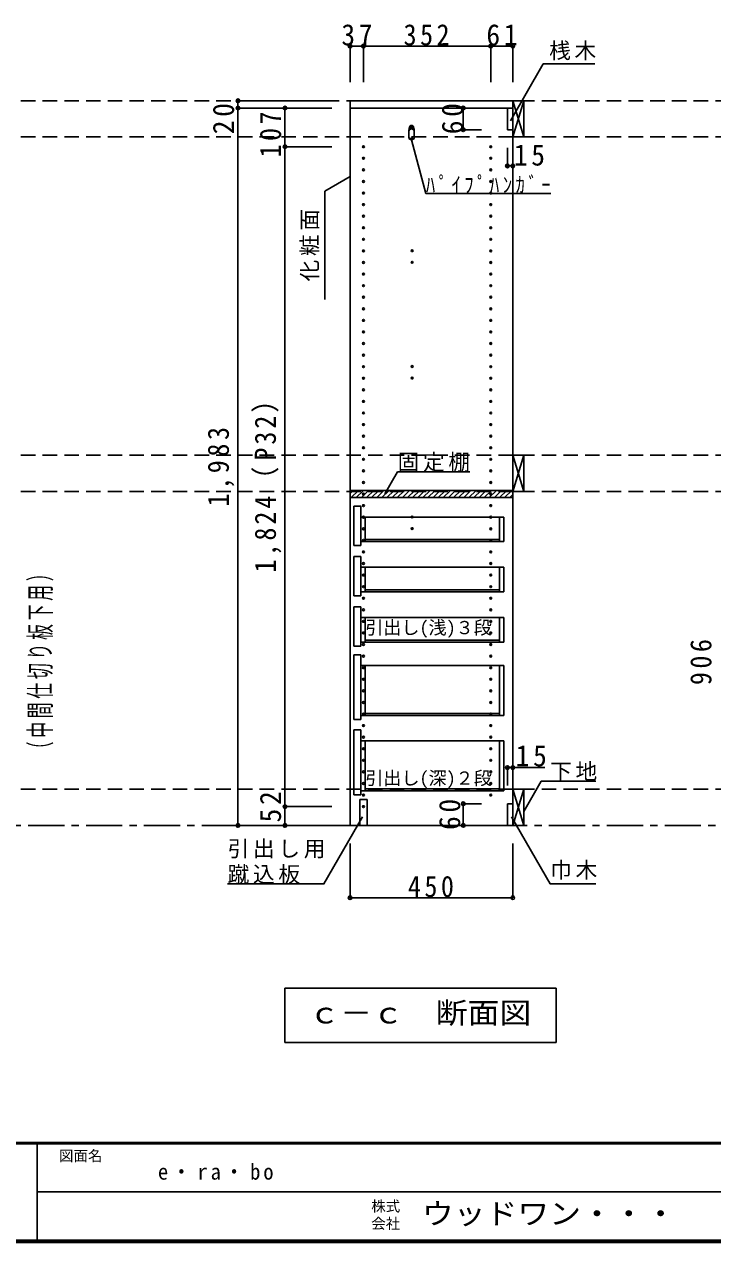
# Model space of a CAD drawing. Units: millimetres at full size, sheet at 1:20. Extents: x -8210 to 8210, y -5841 to 5773.
# Drawn here: x 4274 to 6177, y 187 to 3554 of the extents above; entities that cross this region are included whole.
import ezdxf
from ezdxf.enums import TextEntityAlignment as Align

# ---------------------------------------------------------------- set-up
doc = ezdxf.new("R2010")
doc.units = ezdxf.units.MM
doc.header["$LTSCALE"] = 20
doc.header["$PDMODE"] = 32
doc.header["$PDSIZE"] = 10
for name, pattern in [('CHAIN1', [8, 5, -1, 1, -1]), ('DASHED1', [1.8, 1.2, -0.6]), ('DASHED2', [3, 2, -1])]:
    doc.linetypes.add(name, pattern=pattern)
for name, color, linetype in [('0-2_本体', 2, 'Continuous'), ('0-3_固定棚', 2, 'Continuous'), ('0-5', 4, 'Continuous'), ('0-6_ﾊﾟｲﾌﾟﾊﾝｶﾞｰ', 4, 'Continuous'), ('0-7_桟木・巾木', 2, 'Continuous'), ('0-8_引き出し', 2, 'Continuous'), ('0-A_文字', 7, 'Continuous'), ('0-B_寸法', 7, 'Continuous'), ('0-C_ハッチ', 4, 'Continuous'), ('F-1_枠', 6, 'Continuous'), ('F-A_文字', 7, 'Continuous')]:
    doc.layers.add(name, color=color, linetype=linetype)
doc.styles.add('ＭＳ ゴシック', font='')
doc.styles.get('ＭＳ ゴシック').set_extended_font_data('MS Gothic')

# ---------------------------------------------------------------- blocks, each defined once
blk = doc.blocks.new('引出(浅)D450')
at = {"layer": '0-8_引き出し'}
for p, q in [((-188.55, 203.8), (-168.55, 203.8)), ((-188.55, 94.8), (-188.55, 203.8)), ((-168.55, 94.8), (-168.55, 203.8)), ((-156.55, 173.8), (-168.55, 173.8)), ((214.3, 173.8), (226.45, 173.8)), ((214.45, 173.8), (214.45, 105.8)), ((226.45, 173.8), (226.45, 105.8)), ((-156.55, 111.3), (214.45, 111.3)), ((214.45, 105.8), (226.45, 105.8)), ((-188.55, 94.8), (-168.55, 94.8)), ((-188.55, 64.8), (-168.55, 64.8)), ((-188.55, -44.2), (-188.55, 64.8)), ((-168.55, -44.2), (-168.55, 64.8)), ((-156.55, 34.8), (-168.55, 34.8)), ((-156.55, -33.2), (-156.55, 34.8)), ((214.3, 34.8), (226.45, 34.8)), ((214.45, 34.8), (214.45, -33.2)), ((226.45, 34.8), (226.45, -33.2)), ((-168.55, -33.2), (-156.55, -33.2)), ((-156.55, -27.7), (214.45, -27.7)), ((214.45, -33.2), (226.45, -33.2)), ((-188.55, -44.2), (-168.55, -44.2)), ((-188.55, -74.2), (-168.55, -74.2)), ((-188.55, -183.2), (-188.55, -74.2)), ((-168.55, -183.2), (-168.55, -74.2)), ((-156.55, -104.2), (-168.55, -104.2)), ((-156.55, -172.2), (-156.55, -104.2)), ((214.3, -104.2), (226.45, -104.2)), ((214.45, -104.2), (214.45, -172.2)), ((226.45, -104.2), (226.45, -172.2)), ((-156.55, -166.7), (214.45, -166.7)), ((-188.55, -183.2), (-168.55, -183.2)), ((-168.55, -172.2), (-156.55, -172.2)), ((214.45, -172.2), (226.45, -172.2))]:
    blk.add_line(p, q, dxfattribs=at)
at = {"layer": '0-8_引き出し', "color": 7}
for p, q in [((-156.55, 173.8), (214.3, 173.8)), ((-156.55, 105.8), (214.45, 105.8)), ((-156.55, 34.8), (214.3, 34.8)), ((-156.55, -33.2), (214.45, -33.2)), ((-156.55, -104.2), (214.3, -104.2)), ((-156.55, -172.2), (214.45, -172.2))]:
    blk.add_line(p, q, dxfattribs=at)
at = {"layer": '0-8_引き出し', "color": 7, "linetype": 'DASHED1'}
for p, q in [((214.3, 173.8), (226.45, 173.8)), ((214.3, 34.8), (226.45, 34.8)), ((214.3, -104.2), (226.45, -104.2))]:
    blk.add_line(p, q, dxfattribs=at)
at = {"layer": '0-8_引き出し'}
blk.add_lwpolyline([(-168.55, 105.8), (-156.55, 105.8), (-156.55, 173.8)], dxfattribs=at)
blk = doc.blocks.new('引出(深)')
at = {"layer": '0-8_引き出し'}
for p, q in [((-188.08, 200.1), (-168.08, 200.1)), ((-188.08, 21.1), (-188.08, 200.1)), ((-168.08, 21.1), (-168.08, 200.1)), ((-156.08, 170.1), (-168.08, 170.1)), ((-156.08, 32.1), (-156.08, 170.1)), ((214.76, 170.1), (226.92, 170.1)), ((214.92, 170.1), (214.92, 32.1)), ((226.92, 170.1), (226.92, 32.1)), ((-156.08, 37.6), (214.92, 37.6)), ((-188.08, 21.1), (-168.08, 21.1)), ((-168.08, 32.1), (-156.08, 32.1)), ((214.92, 32.1), (226.92, 32.1)), ((-188.08, -7.9), (-168.08, -7.9)), ((-188.08, -186.9), (-188.08, -7.9)), ((-168.08, -186.9), (-168.08, -7.9)), ((-156.08, -37.9), (-168.08, -37.9)), ((-156.08, -175.9), (-156.08, -37.9)), ((214.76, -37.9), (226.92, -37.9)), ((214.92, -37.9), (214.92, -175.9)), ((226.92, -37.9), (226.92, -175.9)), ((-188.08, -186.9), (-168.08, -186.9)), ((-168.08, -175.9), (-156.08, -175.9)), ((-156.08, -170.4), (214.92, -170.4)), ((214.92, -175.9), (226.92, -175.9))]:
    blk.add_line(p, q, dxfattribs=at)
at = {"layer": '0-8_引き出し', "color": 7}
for p, q in [((-156.08, 170.1), (214.76, 170.1)), ((-156.08, 32.1), (214.92, 32.1)), ((-156.08, -37.9), (214.76, -37.9)), ((-156.08, -175.9), (214.92, -175.9))]:
    blk.add_line(p, q, dxfattribs=at)
at = {"layer": '0-8_引き出し', "color": 7, "linetype": 'DASHED1'}
for p, q in [((214.76, 170.1), (226.92, 170.1)), ((214.76, -37.9), (226.92, -37.9))]:
    blk.add_line(p, q, dxfattribs=at)

msp = doc.modelspace()

# ---------------------------------------------------------------- linework, layer by layer
at = {"layer": '0-2_本体'}
for p, q in [((5174.71, 3322.77), (5174.71, 3342.77)), ((5174.71, 3342.77), (5624.71, 3342.77)), ((5624.71, 3342.77), (5624.71, 3322.77)), ((5624.71, 3322.77), (5174.71, 3322.77))]:
    msp.add_line(p, q, dxfattribs=at)
at = {"layer": '0-3_固定棚'}
for p, q in [((5174.71, 2265.77), (5174.71, 2245.77)), ((5174.71, 2265.77), (5624.71, 2265.77)), ((5624.71, 2265.77), (5624.71, 2245.77)), ((5174.71, 2245.77), (5624.71, 2245.77))]:
    msp.add_line(p, q, dxfattribs=at)
at = {"layer": '0-5', "color": 3}
for p, q in [((5174.71, 3322.77), (5174.71, 1339.77)), ((5624.71, 3322.77), (5174.71, 3322.77)), ((5624.71, 1339.77), (5624.71, 3322.77)), ((5174.71, 1339.77), (5624.71, 1339.77))]:
    msp.add_line(p, q, dxfattribs=at)
at = {"layer": '0-5'}
for centre in [(5344.71, 3269.27), (5344.71, 3237.27), (5211.71, 3215.77), (5563.71, 3215.77), (5211.71, 3183.77), (5563.71, 3183.77), (5211.71, 3151.77), (5563.71, 3151.77), (5211.71, 3119.77), (5563.71, 3119.77), (5211.71, 3087.77), (5563.71, 3087.77), (5211.71, 3055.77), (5563.71, 3055.77), (5211.71, 3023.77), (5563.71, 3023.77), (5211.71, 2991.77), (5563.71, 2991.77), (5211.71, 2959.77), (5211.71, 2927.77), (5346.37, 2928.27), (5563.71, 2959.77), (5563.71, 2927.77), (5211.71, 2895.77), (5346.37, 2896.27), (5563.71, 2895.77), (5211.71, 2863.77), (5563.71, 2863.77), (5211.71, 2831.77), (5563.71, 2831.77), (5211.71, 2799.77), (5563.71, 2799.77), (5211.71, 2767.77), (5563.71, 2767.77), (5211.71, 2735.77), (5563.71, 2735.77), (5211.71, 2703.77), (5563.71, 2703.77), (5211.71, 2671.77), (5563.71, 2671.77), (5211.71, 2639.77), (5563.71, 2639.77), (5211.71, 2607.77), (5346.37, 2608.27), (5563.71, 2607.77), (5211.71, 2575.77), (5346.37, 2576.27), (5563.71, 2575.77), (5211.71, 2543.77), (5563.71, 2543.77), (5211.71, 2511.77), (5563.71, 2511.77), (5211.71, 2479.77), (5563.71, 2479.77), (5211.71, 2447.77), (5563.71, 2447.77), (5211.71, 2415.77), (5563.71, 2415.77), (5211.71, 2383.77), (5563.71, 2383.77), (5211.71, 2351.77), (5563.71, 2351.77), (5211.71, 2319.77), (5211.71, 2287.77), (5563.71, 2319.77), (5563.71, 2287.77), (5211.71, 2255.77), (5563.71, 2255.77), (5211.71, 2223.77), (5563.71, 2223.77), (5211.71, 2191.77), (5346.37, 2192.27), (5563.71, 2191.77), (5211.71, 2159.77), (5346.37, 2160.27), (5563.71, 2159.77), (5211.71, 2127.77), (5563.71, 2127.77), (5211.71, 2095.77), (5563.71, 2095.77), (5211.71, 2063.77), (5563.71, 2063.77), (5211.71, 2031.77), (5563.71, 2031.77), (5211.71, 1999.77), (5563.71, 1999.77), (5211.71, 1967.77), (5563.71, 1967.77), (5211.71, 1935.77), (5563.71, 1935.77), (5211.71, 1903.77), (5563.71, 1903.77), (5211.71, 1871.77), (5563.71, 1871.77), (5211.71, 1839.77), (5563.71, 1839.77), (5211.71, 1807.77), (5563.71, 1807.77), (5211.71, 1775.77), (5563.71, 1775.77), (5211.71, 1743.77), (5563.71, 1743.77), (5211.71, 1711.77), (5563.71, 1711.77), (5211.71, 1679.77), (5211.71, 1647.77), (5563.71, 1679.77), (5563.71, 1647.77), (5211.71, 1615.77), (5563.71, 1615.77), (5211.71, 1583.77), (5563.71, 1583.77), (5211.71, 1551.77), (5563.71, 1551.77), (5211.71, 1519.77), (5563.71, 1519.77), (5211.71, 1487.77), (5563.71, 1487.77), (5211.71, 1455.77), (5563.71, 1455.77), (5211.71, 1423.77), (5563.71, 1423.77), (5211.71, 1391.77)]:
    msp.add_circle(centre, 2.5, dxfattribs=at)
at = {"layer": '0-6_ﾊﾟｲﾌﾟﾊﾝｶﾞｰ', "color": 2}
for p, q in [((5337.21, 3257.27), (5337.21, 3242.27)), ((5352.21, 3257.27), (5352.21, 3242.27))]:
    msp.add_line(p, q, dxfattribs=at)
at = {"layer": '0-6_ﾊﾟｲﾌﾟﾊﾝｶﾞｰ', "color": 7}
for centre, radius, start, end in [((5383.32, 3255.76), 46.13, 162.96035, 178.115), ((5344.71, 3269.27), 5.5, 0, 180), ((5306.11, 3255.76), 46.13, 1.885, 17.03965)]:
    msp.add_arc(centre, radius, start, end, dxfattribs=at)
at = {"layer": '0-6_ﾊﾟｲﾌﾟﾊﾝｶﾞｰ', "color": 2}
for centre, start, end in [((5344.71, 3257.27), 0, 180), ((5344.71, 3242.27), 180, 0)]:
    msp.add_arc(centre, 7.5, start, end, dxfattribs=at)
at = {"layer": '0-7_桟木・巾木'}
for p, q in [((5624.71, 3322.77), (5609.71, 3322.77)), ((5609.71, 3262.77), (5609.71, 3322.77)), ((5624.71, 3322.77), (5624.71, 3281.77)), ((5609.71, 1399.77), (5624.71, 1399.77)), ((5624.71, 1399.77), (5624.71, 1339.77))]:
    msp.add_line(p, q, dxfattribs=at)
for points in [[(5624.71, 3262.77), (5613.22, 3262.77), (5609.71, 3262.77)], [(5624.71, 1339.77), (5609.71, 1339.77), (5609.71, 1399.77)]]:
    msp.add_lwpolyline(points, dxfattribs=at)
at = {"layer": '0-8_引き出し', "color": 3}
for p, q in [((5624.71, 3342.77), (5624.71, 3242.77)), ((5654.71, 3342.77), (5624.71, 3342.77)), ((5654.71, 3242.77), (5654.71, 3342.77)), ((5624.71, 3242.77), (5654.71, 3242.77)), ((5624.71, 1439.77), (5624.71, 1339.77)), ((5654.71, 1439.77), (5624.71, 1439.77)), ((5654.71, 1339.77), (5654.71, 1439.77)), ((5624.71, 1339.77), (5654.71, 1339.77))]:
    msp.add_line(p, q, dxfattribs=at)
at = {"layer": '0-8_引き出し', "color": 7}
for p, q in [((5624.71, 3242.77), (5654.71, 3342.77)), ((5624.71, 3342.77), (5654.71, 3242.77)), ((5624.71, 2362.77), (5654.71, 2262.77)), ((5624.71, 2262.77), (5654.71, 2362.77)), ((5624.71, 1339.77), (5654.71, 1439.77)), ((5624.71, 1439.77), (5654.71, 1339.77)), ((5201.71, 1411.77), (5201.71, 1339.77)), ((5221.71, 1411.77), (5201.71, 1411.77))]:
    msp.add_line(p, q, dxfattribs=at)
at = {"layer": '0-8_引き出し', "color": 3}
msp.add_lwpolyline([(5654.71, 2262.77), (5654.71, 2362.77), (5624.71, 2362.77), (5624.71, 2262.77)], close=True, dxfattribs=at)
at = {"layer": '0-8_引き出し', "color": 7}
msp.add_lwpolyline([(5221.71, 1411.77), (5221.71, 1339.77), (5201.71, 1339.77)], dxfattribs=at)
at = {"layer": '0-A_文字'}
for p, q in [((5618.04, 3287.31), (5708.92, 3444.71)), ((5708.92, 3444.71), (5851.15, 3444.71)), ((5384.45, 3086.47), (5344.71, 3234.77)), ((5174.71, 3133.7), (5104.71, 3093.29)), ((5104.71, 2793.29), (5104.71, 3093.29)), ((5384.45, 3086.47), (5729.45, 3086.47)), ((5271.1, 2256.71), (5306.12, 2317.36)), ((5506.12, 2317.36), (5306.12, 2317.36)), ((5654.71, 1378.09), (5703.48, 1462.55)), ((5703.48, 1462.55), (5854.01, 1462.55)), ((4994.71, 889.77), (4994.71, 739.77)), ((5744.71, 889.77), (4994.71, 889.77)), ((5744.71, 889.77), (5744.71, 739.77)), ((4994.71, 739.77), (5744.71, 739.77))]:
    msp.add_line(p, q, dxfattribs=at)
at = {"layer": '0-A_文字', "linetype": 'CHAIN1'}
msp.add_line((6944.71, 1339.77), (2014.71, 1339.77), dxfattribs=at)
at = {"layer": '0-A_文字'}
for points in [[(5209.46, 1363.5), (5102.38, 1178.03), (4836.1, 1178.03)], [(5620.9, 1363.5), (5727.98, 1178.03), (5854.01, 1178.03)]]:
    msp.add_lwpolyline(points, dxfattribs=at)
at = {"layer": '0-B_寸法', "color": 4}
for p, q in [((5174.71, 3493.77), (5174.71, 3393.77)), ((5174.71, 3493.77), (5624.71, 3493.77)), ((5211.71, 3493.77), (5211.71, 3393.77)), ((5563.71, 3493.77), (5563.71, 3393.77)), ((5624.71, 3493.77), (5624.71, 3393.77)), ((4864.71, 3342.77), (4864.71, 3322.77)), ((4864.71, 3342.77), (5124.71, 3342.77)), ((4864.71, 3322.77), (5124.71, 3322.77)), ((4864.71, 3322.77), (4864.71, 1339.77)), ((4994.71, 3322.77), (5124.71, 3322.77)), ((4994.71, 3322.77), (4994.71, 3215.77)), ((5487.71, 3322.77), (5487.71, 3262.77)), ((5487.71, 3322.77), (5537.71, 3322.77)), ((5487.71, 3262.77), (5537.71, 3262.77)), ((4994.71, 3215.77), (5124.71, 3215.77)), ((4994.71, 3215.77), (4994.71, 1391.77)), ((5609.71, 3162.77), (5609.71, 3212.77)), ((5624.71, 3162.77), (5624.71, 3212.77)), ((5609.71, 3162.77), (5624.71, 3162.77)), ((5609.71, 1499.77), (5609.71, 1449.77)), ((5609.71, 1499.77), (5713.17, 1499.77)), ((5624.71, 1499.77), (5624.71, 1449.77)), ((4994.71, 1391.77), (5124.71, 1391.77)), ((4994.71, 1391.77), (4994.71, 1339.77)), ((5487.71, 1399.77), (5487.71, 1339.77)), ((5487.71, 1399.77), (5537.71, 1399.77)), ((4864.71, 1339.77), (5124.71, 1339.77)), ((4994.71, 1339.77), (5124.71, 1339.77)), ((5487.71, 1339.77), (5537.71, 1339.77)), ((5174.71, 1139.77), (5174.71, 1289.77)), ((5624.71, 1139.77), (5624.71, 1289.77)), ((5174.71, 1139.77), (5624.71, 1139.77))]:
    msp.add_line(p, q, dxfattribs=at)
at = {"layer": '0-B_寸法', "color": 4, "linetype": 'DASHED2'}
for p, q in [((6944.71, 3342.77), (2014.71, 3342.77)), ((6944.71, 3242.77), (2014.71, 3242.77)), ((6944.71, 2362.77), (2014.71, 2362.77)), ((6944.71, 2262.77), (2014.71, 2262.77)), ((6944.71, 1439.77), (2014.71, 1439.77))]:
    msp.add_line(p, q, dxfattribs=at)
at = {"layer": '0-B_寸法'}
for p in [(5174.71, 3493.77), (5211.71, 3493.77), (5563.71, 3493.77), (5624.71, 3493.77), (4864.71, 3342.77), (4864.71, 3322.77), (4994.71, 3322.77), (5487.71, 3322.77), (5487.71, 3262.77), (4994.71, 3215.77), (5609.71, 3162.77), (5624.71, 3162.77), (5609.71, 1499.77), (5624.71, 1499.77), (4994.71, 1391.77), (5487.71, 1399.77), (4864.71, 1339.77), (4994.71, 1339.77), (5487.71, 1339.77), (5174.71, 1139.77), (5624.71, 1139.77)]:
    msp.add_point(p, dxfattribs=at)
at = {"layer": '0-C_ハッチ'}
for p, q in [((5174.71, 2256.82), (5183.66, 2265.77)), ((5177.8, 2245.77), (5197.8, 2265.77)), ((5191.94, 2245.77), (5211.94, 2265.77)), ((5206.09, 2245.77), (5226.09, 2265.77)), ((5220.23, 2245.77), (5240.23, 2265.77)), ((5234.37, 2245.77), (5254.37, 2265.77)), ((5248.51, 2245.77), (5268.51, 2265.77)), ((5262.65, 2245.77), (5282.65, 2265.77)), ((5276.8, 2245.77), (5296.8, 2265.77)), ((5290.94, 2245.77), (5310.94, 2265.77)), ((5305.08, 2245.77), (5325.08, 2265.77)), ((5319.22, 2245.77), (5339.22, 2265.77)), ((5333.37, 2245.77), (5353.37, 2265.77)), ((5347.51, 2245.77), (5367.51, 2265.77)), ((5361.65, 2245.77), (5381.65, 2265.77)), ((5375.79, 2245.77), (5395.79, 2265.77)), ((5389.93, 2245.77), (5409.93, 2265.77)), ((5404.08, 2245.77), (5424.08, 2265.77)), ((5418.22, 2245.77), (5438.22, 2265.77)), ((5432.36, 2245.77), (5452.36, 2265.77)), ((5446.5, 2245.77), (5466.5, 2265.77)), ((5460.64, 2245.77), (5480.64, 2265.77)), ((5474.79, 2245.77), (5494.79, 2265.77)), ((5488.93, 2245.77), (5508.93, 2265.77)), ((5503.07, 2245.77), (5523.07, 2265.77)), ((5517.21, 2245.77), (5537.21, 2265.77)), ((5531.36, 2245.77), (5551.36, 2265.77)), ((5545.5, 2245.77), (5565.5, 2265.77)), ((5559.64, 2245.77), (5579.64, 2265.77)), ((5573.78, 2245.77), (5593.78, 2265.77)), ((5587.92, 2245.77), (5607.92, 2265.77)), ((5602.07, 2245.77), (5622.07, 2265.77)), ((5616.21, 2245.77), (5624.71, 2254.28))]:
    msp.add_line(p, q, dxfattribs=at)
at = {"layer": 'F-1_枠'}
for p, q in [((8210, 463.33), (410, 463.33)), ((8210, 460), (410, 460)), ((4310, 460), (4310, 193.33)), ((4310, 326.67), (8203.33, 326.66)), ((8210, 193.33), (410, 193.33)), ((8210, 190), (410, 190)), ((8210, 186.67), (410, 186.67))]:
    msp.add_line(p, q, dxfattribs=at)

# ---------------------------------------------------------------- block references
at = {"layer": '0-8_引き出し'}
for name, p in [('引出(浅)D450', (5373.26, 2018.47)), ('引出(深)', (5372.8, 1611.67))]:
    msp.add_blockref(name, p, dxfattribs=at)

# ---------------------------------------------------------------- texts
at = {"layer": '0-A_文字', "style": 'ＭＳ ゴシック'}
for s, p in [('引出し(浅)３段', (5216.71, 1857.27)), ('引出し(深)２段', (5216.71, 1441.27))]:
    msp.add_text(s, height=36.66, dxfattribs=at).set_placement(p, align=Align.BOTTOM_LEFT)
at = {"layer": '0-A_文字', "style": 'ＭＳ ゴシック', "width": 1.1}
msp.add_text('ｃ－ｃ\u3000断面図', height=58.65, dxfattribs=at).set_placement((5059.71, 774.77), align=Align.BOTTOM_LEFT)
at = {"layer": '0-A_文字', "char_height": 43.99, "attachment_point": 7, "style": 'ＭＳ ゴシック'}
for s, insert in [('\\T1.17;桟木', (5725.12, 3454.92)), ('\\T1.39;\\W0.85;ﾊﾟｲﾌﾟﾊﾝｶﾞｰ', (5384.45, 3086.47)), ('\\T1.17;固定棚', (5306.12, 2317.36)), ('\\T1.17;下地', (5727.98, 1462.55)), ('\\T1.17;引出し用', (4836.1, 1248.51)), ('\\T1.17;蹴込板', (4836.1, 1178.03)), ('\\T1.17;巾木', (5727.98, 1189.98))]:
    msp.add_mtext(s, dxfattribs=dict(at, insert=insert))
at = {"layer": '0-A_文字', "insert": (5089.71, 2843.29), "char_height": 43.99, "attachment_point": 7, "rotation": 90, "style": 'ＭＳ ゴシック'}
msp.add_mtext('\\T1.17;化粧面', dxfattribs=at)
at = {"layer": '0-B_寸法', "char_height": 58.65, "attachment_point": 7, "style": 'ＭＳ ゴシック'}
for s, insert in [('\\T1.27;\\W0.95;37', (5150.71, 3494.98)), ('\\T1.27;\\W0.9;352', (5322.71, 3494.98)), ('\\T1.27;\\W0.95;61', (5551.71, 3494.98)), ('\\T1.27;\\W0.95;15', (5627.6, 3162.77)), ('\\T1.27;\\W0.95;15', (5632.63, 1502.24)), ('\\T1.27;\\W0.9;450', (5334.71, 1140.98))]:
    msp.add_mtext(s, dxfattribs=dict(at, insert=insert))
at = {"layer": '0-B_寸法', "char_height": 58.65, "attachment_point": 7, "rotation": 90, "style": 'ＭＳ ゴシック'}
for s, insert in [('\\T1.27;\\W0.95;20', (4854.71, 3250.33)), ('\\T1.27;\\W0.9;107', (4984.71, 3186.04)), ('\\T1.27;\\W0.95;60', (5487.71, 3250.27)), ('\\T1.23;\\W0.9;1,824（P32）', (4984.71, 2038.77)), ('\\T1.28;\\W0.9;1,983', (4854.71, 2221.27)), ('\\T1.23;\\W0.55;（中間仕切り板下用）', (4354.71, 1527.77)), ('\\T1.27;\\W0.9;906', (6174.71, 1727.77)), ('\\T1.27;\\W0.95;52', (4984.71, 1348.04)), ('\\T1.27;\\W0.95;60', (5480.1, 1327.27))]:
    msp.add_mtext(s, dxfattribs=dict(at, insert=insert))
at = {"layer": 'F-A_文字', "style": 'ＭＳ ゴシック'}
for s, p in [('図面名', (4370, 403.33)), ('株式', (5233.33, 264)), ('会社', (5233.33, 216))]:
    msp.add_text(s, height=29.33, dxfattribs=at).set_placement(p, align=Align.BOTTOM_LEFT)
at = {"layer": 'F-A_文字', "style": 'ＭＳ ゴシック', "width": 1.1}
msp.add_text('ウッドワン・・・', height=58.65, dxfattribs=at).set_placement((5373.33, 220), align=Align.BOTTOM_LEFT)
at = {"layer": 'F-A_文字', "insert": (4643.33, 360), "char_height": 43.99, "attachment_point": 7, "style": 'ＭＳ ゴシック'}
msp.add_mtext('\\T1.28;\\W0.95;e・ra・bo', dxfattribs=at)

doc.saveas('drawing.dxf')
